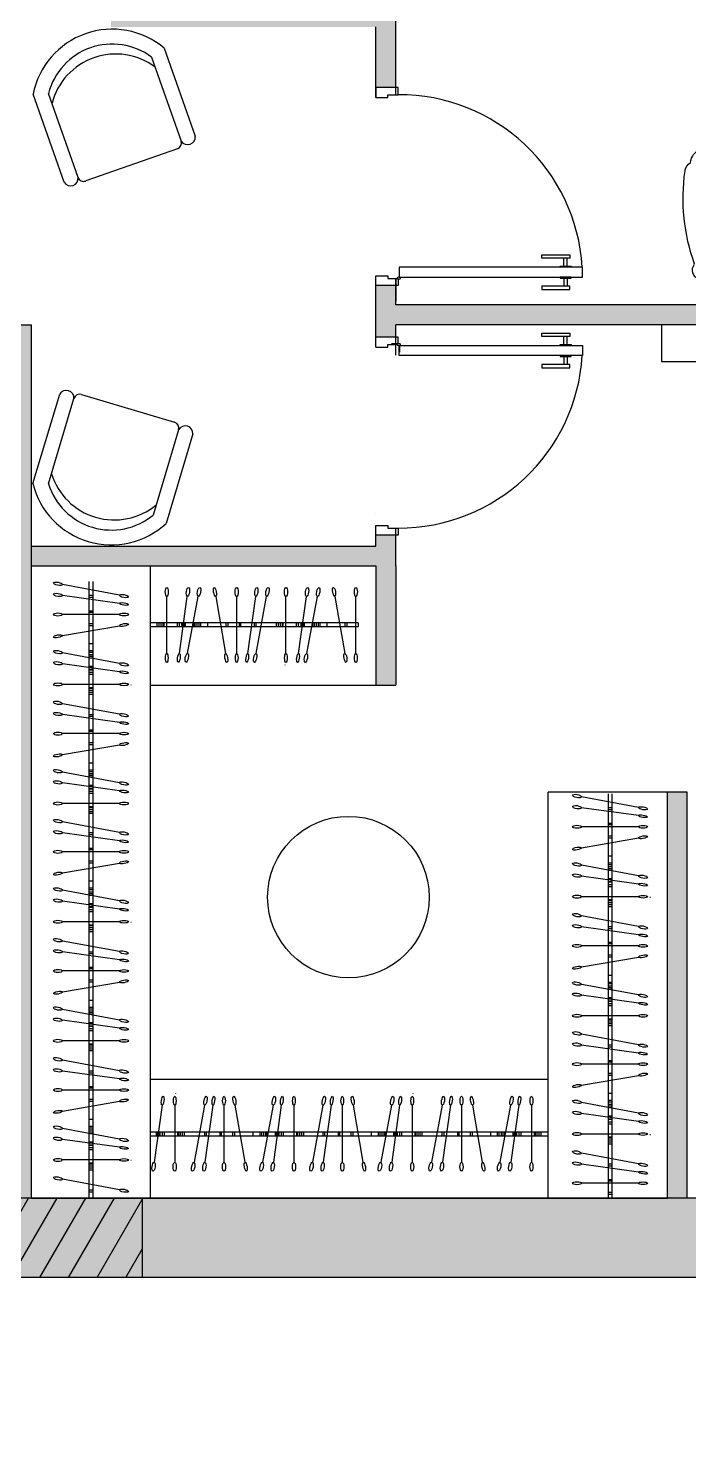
# Model space of a CAD drawing. Header units: inches. Extents: x -59797 to 874375, y -412711 to 5867.
# Drawn here: x -53326 to -49999, y -81949 to -74877 of the extents above; entities that cross this region are included whole.
import ezdxf

# ---------------------------------------------------------------- set-up
doc = ezdxf.new("R2010")
doc.units = ezdxf.units.IN
doc.header["$MEASUREMENT"] = 0
doc.layers.add('freecads.com', color=7, linetype='Continuous')
pattern_1 = [(60, (-136691.91, -55668.48), (-108.25318, 62.5), [])]

msp = doc.modelspace()

# ---------------------------------------------------------------- hatches: boundary and pattern name
at = {"true_color": 0x939598}
h = msp.add_hatch(color=252, dxfattribs=at)
h.dxf.hatch_style = 1
h.paths.add_polyline_path([(-53796.1, -72371), (-57209, -72371), (-57209, -72771), (-53796.1, -72771)])
h.paths.add_polyline_path([(-57209, -72371), (-57609, -72371), (-57609, -75337.4), (-57498.1, -75337.4), (-57209, -75337.4), (-57209, -72771)])
h.paths.add_polyline_path([(-57209, -76521), (-57209, -76337.4), (-57609, -76337.4), (-57609, -78671), (-53709, -78671), (-53709, -80771), (-53309, -80771), (-53309, -77421), (-53309, -77321), (-53309, -76371), (-53409, -76371), (-53409, -76668.3), (-53409, -78271), (-57209, -78271)])
h.paths.add_polyline_path([(-56109, -74771), (-56809, -74771), (-56809, -74871), (-56109, -74871)])
h.paths.add_polyline_path([(-47321.5, -80771), (-48688.1, -80771), (-49076, -80771), (-52750.8, -80771), (-52750.8, -81171), (-47321.5, -81171)])
h.paths.add_polyline_path([(-50007.8, -78725.6), (-50107.8, -78725.6), (-50107.8, -80771), (-50007.8, -80771)])
h.paths.add_polyline_path([(-51474.4, -77431.8), (-51574.4, -77431.8), (-51574.4, -77486), (-53309, -77486), (-53309, -77586), (-51474.4, -77586)])
h.paths.add_polyline_path([(-47609, -76271), (-51474.4, -76271), (-51474.4, -76174), (-51574.4, -76174), (-51574.4, -76433.4), (-51474.4, -76433.4), (-51474.4, -76409), (-51474.4, -76371), (-47609, -76371)])
h.paths.add_polyline_path([(-47209, -75971), (-47209, -75510.3), (-47319.9, -75510.3), (-47609, -75510.3), (-47609, -76271), (-47609, -76371), (-47209, -76371)])
h = msp.add_hatch(color=252, dxfattribs=at)
h.dxf.hatch_style = 1
h.paths.add_polyline_path([(-52750.8, -80771), (-53309, -80771), (-53796.1, -80771), (-53796.1, -81171), (-52750.8, -81171)])
h.paths.add_polyline_path([(-46276.2, -80771), (-46805.2, -80771), (-47093.6, -80771), (-47321.5, -80771), (-47321.5, -81171), (-46276.2, -81171)])
h.paths.add_polyline_path([(-44809, -80771), (-45209, -80771), (-46276.2, -80771), (-46276.2, -81171), (-44809, -81171)])
h.paths.add_polyline_path([(-44809, -75971), (-45209, -75971), (-45209, -76371), (-44809, -76371)])
h.paths.add_polyline_path([(-45209, -75971), (-46209, -75971), (-46209, -76371), (-45209, -76371)])
h.paths.add_polyline_path([(-45609, -72371), (-46301.4, -72371), (-46301.4, -72771), (-45609, -72771)])
at = {"true_color": 0x636466}
h = msp.add_hatch(dxfattribs=at)
h.set_pattern_fill('ANSI31', color=251, scale=1000, angle=15)
h.set_pattern_definition(pattern_1)
h.paths.add_polyline_path([(-45609, -72771), (-45609, -72371), (-46301.4, -72371), (-46301.4, -72771)])
h.paths.add_polyline_path([(-45209, -76371), (-44809, -76371), (-44809, -75971), (-45209, -75971)])
h.paths.add_polyline_path([(-49245.6, -80458.9), (-49332.1, -80410.3), (-49339.9, -80424.2), (-49253.4, -80472.9)])
h.paths.add_polyline_path([(-53796.1, -80771), (-53796.1, -81171), (-52750.8, -81171), (-52750.8, -80771), (-53309, -80771)])
at = {"true_color": 0x939598}
h = msp.add_hatch(color=252, dxfattribs=at)
h.dxf.hatch_style = 1
h.paths.add_polyline_path([(-51474.4, -74771), (-52309, -74771), (-52309, -74871), (-51574.4, -74871), (-51574.4, -75175.6), (-51474.4, -75175.6)])
h.paths.add_polyline_path([(-52309, -74771), (-52909, -74771), (-52909, -74871), (-52309, -74871)])
h = msp.add_hatch(color=252, dxfattribs=at)
h.dxf.hatch_style = 1
h.paths.add_polyline_path([(-51474.4, -77586), (-51574.4, -77586), (-51574.4, -78186), (-51474.4, -78186)])
at = {"true_color": 0x636466}
h = msp.add_hatch(dxfattribs=at)
h.set_pattern_fill('ANSI31', color=251, scale=1000, angle=15)
h.set_pattern_definition(pattern_1)
h.paths.add_polyline_path([(-46276.2, -80771), (-46805.2, -80771), (-47321.5, -80771), (-47321.5, -81171), (-46276.2, -81171)])
h.paths.add_polyline_path([(-53196, -94701.4), (-53191.7, -94700.2), (-53188.2, -94699.7), (-53184.2, -94699.6), (-53179.9, -94699.9), (-53175.4, -94700.5), (-53170.9, -94701.4), (-53166.5, -94702.6), (-53162.6, -94704), (-53157.4, -94706.5), (-53153.5, -94710), (-53153.2, -94713.3), (-53155.6, -94715.2), (-53158.1, -94716.1), (-53161.3, -94716.8), (-53165, -94717), (-53169.2, -94717), (-53173.7, -94716.5), (-53178.2, -94715.8), (-53182.6, -94714.7), (-53186.8, -94713.4), (-53192.4, -94711.1), (-53197.1, -94707.5), (-53198.4, -94704.1)])
edge = h.paths.add_edge_path()
edge.add_arc((-46406.1, -94832.4), 24.6, 180, 204.4618)
edge.add_arc((-46406.1, -94852.8), 24.6, 155.5382, 180)
edge.add_line((-46430.8, -94852.8), (-46430.8, -94832.4))
edge = h.paths.add_edge_path()
edge.add_arc((-46406.1, -94852.8), 24.6, 0, 24.4618)
edge.add_arc((-46406.1, -94832.4), 24.6, 335.5382, 360)
edge.add_line((-46381.5, -94832.4), (-46381.5, -94852.8))

# ---------------------------------------------------------------- linework, layer by layer
at = {"color": 7}
for p, q in [((-51474.4, -75212.2), (-51474.4, -74771)), ((-51574.4, -75225.5), (-51574.4, -74871)), ((-51574.4, -76483.3), (-51574.4, -76124)), ((-51474.4, -76271), (-51474.4, -76137.4)), ((-53409, -76371), (-53309, -76371)), ((-53309, -77321), (-53309, -76371)), ((-51474.4, -76470), (-51474.4, -76371)), ((-50137.4, -76371), (-50137.4, -76556)), ((-51574.4, -76483.3), (-51574.4, -76433.4)), ((-50137.4, -76556), (-49407.4, -76556)), ((-53309, -77421), (-53309, -77321)), ((-51574.4, -77321), (-51574.4, -77321)), ((-53309, -80771), (-53309, -77421)), ((-51574.4, -77486), (-51574.4, -77381.9)), ((-51474.4, -77421), (-51474.4, -77395.2)), ((-51474.4, -77586), (-51474.4, -77421)), ((-53309, -77486), (-51574.4, -77486)), ((-53309, -77586), (-51574.4, -77586)), ((-52709, -80771), (-52709, -77586)), ((-51574.4, -77586), (-51574.4, -78186)), ((-51474.4, -77586), (-51474.4, -78186)), ((-52709, -78186), (-51474.4, -78186)), ((-50707.8, -80771), (-50707.8, -78725.6)), ((-50007.8, -78725.6), (-50707.8, -78725.6)), ((-50107.8, -80771), (-50107.8, -78725.6)), ((-50107.8, -80771), (-50107.8, -78725.6)), ((-50007.8, -80771), (-50007.8, -78725.6)), ((-52709, -80171), (-51409, -80171)), ((-51409, -80171), (-51409, -80171)), ((-51409, -80171), (-50707.8, -80171)), ((-53309, -80771), (-53309, -80771)), ((-53309, -80771), (-51409, -80771)), ((-51524.4, -80771), (-50107.8, -80771)), ((-51409, -80771), (-51409, -80771))]:
    msp.add_line(p, q, dxfattribs=at)
at = {"color": 18, "true_color": 0x000000}
for p, q in [((-52704, -75022.9), (-52555.1, -75445.9)), ((-53073.8, -75628.6), (-53222.8, -75205.7)), ((-53223.1, -77172.3), (-53094.9, -76742.6)), ((-52567.8, -76899.9), (-52696.1, -77329.6))]:
    msp.add_line(p, q, dxfattribs=at)
at = {"color": 18, "ltscale": 0.03, "true_color": 0x000000}
for p, q in [((-52640.5, -74977.7), (-52484.3, -75421)), ((-53144.6, -75653.5), (-53300.7, -75210.2)), ((-52573.4, -75484.2), (-53035.6, -75646.9)), ((-53301.2, -77171.5), (-53166.7, -76721.2)), ((-53057.5, -76722.4), (-52588, -76862.6)), ((-52496, -76921.4), (-52630.4, -77371.7))]:
    msp.add_line(p, q, dxfattribs=at)
for p, q in [((-51474.4, -76137.4), (-51474.4, -76252.6)), ((-47609, -76271), (-51474.4, -76271)), ((-47209, -76371), (-51474.4, -76371)), ((-51474.4, -76524.2), (-51474.4, -76409)), ((-45209, -80771), (-53796.1, -80771)), ((-52750.8, -80771), (-52750.8, -81171)), ((-44809, -81171), (-53796.1, -81171))]:
    msp.add_line(p, q)
msp.add_lwpolyline([(-49254.8, -76271, -0.091148), (-49949.2, -76143.3, -0.507088), (-49970.6, -76065.5, -0.120617), (-50018.9, -75596, -0.231214), (-49990.7, -75553.7, -0.263003), (-49942.6, -75487.2, -0.202138), (-49758.9, -75491.6, 0.050162), (-49640.5, -75547, 0.025555), (-49483.4, -75581, 0.02916), (-49279.7, -75595.8, -0.401126), (-49254.8, -75620.2)], format="xyb", dxfattribs=at)
at = {"color": 0}
for points in [[(-52865.6, -77733.5), (-53153.3, -77680)], [(-53019.2, -77664.1), (-53019.2, -78264.1)], [(-53000.4, -77664.1), (-53000.4, -78264.1)], [(-52865.6, -77774.6), (-53153.3, -77735)], [(-53019.2, -77733.7), (-53000.4, -77733.7)], [(-53019.2, -77743.5), (-53000.4, -77743.5)], [(-52627.7, -78027.1), (-52627.7, -77739.4)], [(-52564, -78027.1), (-52524.3, -77739.4)], [(-52522.8, -78027.1), (-52469.4, -77739.4)], [(-52381.4, -77739.4), (-52332.1, -78027.1)], [(-52275.6, -78027.1), (-52275.6, -77739.4)], [(-52219.5, -78027.1), (-52179.9, -77739.4)], [(-52178.4, -78027.1), (-52124.9, -77739.4)], [(-52027.7, -78027.1), (-52027.7, -77739.4)], [(-51964, -78027.1), (-51924.3, -77739.4)], [(-51922.8, -78027.1), (-51869.4, -77739.4)], [(-51781.4, -77739.4), (-51732.1, -78027.1)], [(-51675.6, -78027.1), (-51675.6, -77739.4)], [(-52865.6, -77830.8), (-53153.3, -77830.8)], [(-53019.2, -77812.3), (-53000.4, -77812.3)], [(-53019.2, -77818.8), (-53000.4, -77818.8)], [(-53153.3, -77936.5), (-52865.6, -77887.2)], [(-53019.2, -77876.1), (-53000.4, -77876.1)], [(-53019.2, -77885.9), (-53000.4, -77885.9)], [(-52109, -77873.5), (-52709, -77873.5)], [(-52109, -77892.3), (-52709, -77892.3)], [(-52677, -77873.5), (-52677, -77892.3)], [(-52667.1, -77873.5), (-52667.1, -77892.3)], [(-52657.3, -77873.5), (-52657.3, -77892.3)], [(-52647.5, -77873.5), (-52647.5, -77892.3)], [(-52642.6, -77873.5), (-52642.6, -77892.3)], [(-52575.6, -77873.5), (-52575.6, -77892.3)], [(-52565.6, -77873.5), (-52565.6, -77892.3)], [(-52553.6, -77873.5), (-52553.6, -77892.3)], [(-52551.6, -77873.5), (-52551.6, -77892.3)], [(-52541.6, -77873.5), (-52541.6, -77892.3)], [(-52535.6, -77873.5), (-52535.6, -77892.3)], [(-52493.6, -77873.5), (-52493.6, -77892.3)], [(-52485.6, -77873.5), (-52485.6, -77892.3)], [(-52476.4, -77873.5), (-52476.4, -77892.3)], [(-52465.6, -77873.5), (-52465.6, -77892.3)], [(-52457.7, -77873.5), (-52457.7, -77892.3)], [(-52422.5, -77873.5), (-52422.5, -77892.3)], [(-52330.8, -77873.5), (-52330.8, -77892.3)], [(-52321, -77873.5), (-52321, -77892.3)], [(-52263.7, -77873.5), (-52263.7, -77892.3)], [(-52257.1, -77873.5), (-52257.1, -77892.3)], [(-52188.4, -77873.5), (-52188.4, -77892.3)], [(-52178.6, -77873.5), (-52178.6, -77892.3)], [(-51663.7, -77873.5), (-52109, -77873.5)], [(-51663.7, -77892.3), (-52109, -77892.3)], [(-52077, -77873.5), (-52077, -77892.3)], [(-52067.1, -77873.5), (-52067.1, -77892.3)], [(-52057.3, -77873.5), (-52057.3, -77892.3)], [(-52047.5, -77873.5), (-52047.5, -77892.3)], [(-52042.6, -77873.5), (-52042.6, -77892.3)], [(-51975.6, -77873.5), (-51975.6, -77892.3)], [(-51965.6, -77873.5), (-51965.6, -77892.3)], [(-51953.6, -77873.5), (-51953.6, -77892.3)], [(-51951.6, -77873.5), (-51951.6, -77892.3)], [(-51941.6, -77873.5), (-51941.6, -77892.3)], [(-51935.6, -77873.5), (-51935.6, -77892.3)], [(-51893.6, -77873.5), (-51893.6, -77892.3)], [(-51885.6, -77873.5), (-51885.6, -77892.3)], [(-51876.4, -77873.5), (-51876.4, -77892.3)], [(-51865.6, -77873.5), (-51865.6, -77892.3)], [(-51857.7, -77873.5), (-51857.7, -77892.3)], [(-51822.5, -77873.5), (-51822.5, -77892.3)], [(-51730.8, -77873.5), (-51730.8, -77892.3)], [(-51721, -77873.5), (-51721, -77892.3)], [(-51663.7, -77873.5), (-51663.7, -77892.3)], [(-53019.2, -77977.6), (-53000.4, -77977.6)], [(-52865.6, -78078), (-53153.3, -78024.5)], [(-53019.2, -78012.8), (-53000.4, -78012.8)], [(-53019.2, -78020.8), (-53000.4, -78020.8)], [(-53019.2, -78031.6), (-53000.4, -78031.6)], [(-53019.2, -78040.8), (-53000.4, -78040.8)], [(-53019.2, -78048.8), (-53000.4, -78048.8)], [(-52865.6, -78119.1), (-53153.3, -78079.5)], [(-53019.2, -78090.7), (-53000.4, -78090.7)], [(-53019.2, -78096.7), (-53000.4, -78096.7)], [(-53019.2, -78106.7), (-53000.4, -78106.7)], [(-53019.2, -78108.7), (-53000.4, -78108.7)], [(-53019.2, -78120.7), (-53000.4, -78120.7)], [(-53019.2, -78130.7), (-53000.4, -78130.7)], [(-52865.6, -78182.9), (-53153.3, -78182.9)], [(-53019.2, -78197.7), (-53000.4, -78197.7)], [(-53019.2, -78202.6), (-53000.4, -78202.6)], [(-53019.2, -78212.5), (-53000.4, -78212.5)], [(-52865.6, -78333.5), (-53153.3, -78280)], [(-53019.2, -78222.3), (-53000.4, -78222.3)], [(-53019.2, -78232.1), (-53000.4, -78232.1)], [(-53019.2, -78264.1), (-53019.2, -78864.1)], [(-53000.4, -78264.1), (-53000.4, -78864.1)], [(-52865.6, -78374.6), (-53153.3, -78335)], [(-53019.2, -78333.7), (-53000.4, -78333.7)], [(-53019.2, -78343.5), (-53000.4, -78343.5)], [(-53019.2, -78412.3), (-53000.4, -78412.3)], [(-53019.2, -78418.8), (-53000.4, -78418.8)], [(-52865.6, -78430.8), (-53153.3, -78430.8)], [(-53153.3, -78536.5), (-52865.6, -78487.2)], [(-53019.2, -78476.1), (-53000.4, -78476.1)], [(-53019.2, -78485.9), (-53000.4, -78485.9)], [(-52865.6, -78678), (-53153.3, -78624.5)], [(-53019.2, -78577.6), (-53000.4, -78577.6)], [(-53019.2, -78612.8), (-53000.4, -78612.8)], [(-53019.2, -78620.8), (-53000.4, -78620.8)], [(-53019.2, -78631.6), (-53000.4, -78631.6)], [(-52865.6, -78719.1), (-53153.3, -78679.5)], [(-53019.2, -78640.8), (-53000.4, -78640.8)], [(-53019.2, -78648.8), (-53000.4, -78648.8)], [(-53019.2, -78690.7), (-53000.4, -78690.7)], [(-53019.2, -78696.7), (-53000.4, -78696.7)], [(-53019.2, -78706.7), (-53000.4, -78706.7)], [(-53019.2, -78708.7), (-53000.4, -78708.7)], [(-53019.2, -78720.7), (-53000.4, -78720.7)], [(-53019.2, -78730.7), (-53000.4, -78730.7)], [(-50252.7, -78802.9), (-50540.4, -78749.5)], [(-50406.4, -78733.6), (-50406.4, -79333.6)], [(-50387.5, -78733.6), (-50387.5, -79333.6)], [(-52865.6, -78782.9), (-53153.3, -78782.9)], [(-53019.2, -78797.7), (-53000.4, -78797.7)], [(-53019.2, -78802.6), (-53000.4, -78802.6)], [(-53019.2, -78812.5), (-53000.4, -78812.5)], [(-53019.2, -78822.3), (-53000.4, -78822.3)], [(-53019.2, -78832.1), (-53000.4, -78832.1)], [(-50252.7, -78844.1), (-50540.4, -78804.5)], [(-50406.4, -78803.2), (-50387.5, -78803.2)], [(-50406.4, -78813), (-50387.5, -78813)], [(-52865.6, -78929.1), (-53153.3, -78875.6)], [(-53019.2, -78859.8), (-53019.2, -79459.8)], [(-53000.4, -78859.8), (-53000.4, -79459.8)], [(-50252.7, -78900.2), (-50540.4, -78900.2)], [(-50406.4, -78881.7), (-50387.5, -78881.7)], [(-50406.4, -78888.3), (-50387.5, -78888.3)], [(-52865.6, -78970.2), (-53153.3, -78930.6)], [(-53019.2, -78929.3), (-53000.4, -78929.3)], [(-53019.2, -78939.1), (-53000.4, -78939.1)], [(-50540.4, -79006), (-50252.7, -78956.6)], [(-50406.4, -78945.6), (-50387.5, -78945.6)], [(-50406.4, -78955.4), (-50387.5, -78955.4)], [(-52865.6, -79026.4), (-53153.3, -79026.4)], [(-53019.2, -79007.9), (-53000.4, -79007.9)], [(-53019.2, -79014.4), (-53000.4, -79014.4)], [(-50406.4, -79047.1), (-50387.5, -79047.1)], [(-53153.3, -79132.2), (-52865.6, -79082.8)], [(-53019.2, -79071.7), (-53000.4, -79071.7)], [(-53019.2, -79081.5), (-53000.4, -79081.5)], [(-50252.7, -79147.4), (-50540.4, -79093.9)], [(-50406.4, -79082.2), (-50387.5, -79082.2)], [(-50406.4, -79090.2), (-50387.5, -79090.2)], [(-50406.4, -79101), (-50387.5, -79101)], [(-50406.4, -79110.2), (-50387.5, -79110.2)], [(-50406.4, -79118.2), (-50387.5, -79118.2)], [(-53019.2, -79173.2), (-53000.4, -79173.2)], [(-50252.7, -79188.6), (-50540.4, -79148.9)], [(-50406.4, -79160.2), (-50387.5, -79160.2)], [(-50406.4, -79166.2), (-50387.5, -79166.2)], [(-50406.4, -79176.2), (-50387.5, -79176.2)], [(-50406.4, -79178.2), (-50387.5, -79178.2)], [(-50406.4, -79190.2), (-50387.5, -79190.2)], [(-50406.4, -79200.2), (-50387.5, -79200.2)], [(-52865.6, -79273.6), (-53153.3, -79220.1)], [(-52865.6, -79314.7), (-53153.3, -79275.1)], [(-53019.2, -79208.4), (-53000.4, -79208.4)], [(-53019.2, -79216.4), (-53000.4, -79216.4)], [(-53019.2, -79227.2), (-53000.4, -79227.2)], [(-53019.2, -79236.4), (-53000.4, -79236.4)], [(-53019.2, -79244.4), (-53000.4, -79244.4)], [(-50252.7, -79252.3), (-50540.4, -79252.3)], [(-50406.4, -79267.2), (-50387.5, -79267.2)], [(-50406.4, -79272.1), (-50387.5, -79272.1)], [(-53019.2, -79286.4), (-53000.4, -79286.4)], [(-53019.2, -79292.4), (-53000.4, -79292.4)], [(-53019.2, -79302.4), (-53000.4, -79302.4)], [(-53019.2, -79304.4), (-53000.4, -79304.4)], [(-53019.2, -79316.3), (-53000.4, -79316.3)], [(-53019.2, -79326.3), (-53000.4, -79326.3)], [(-50406.4, -79281.9), (-50387.5, -79281.9)], [(-50406.4, -79291.7), (-50387.5, -79291.7)], [(-50406.4, -79301.5), (-50387.5, -79301.5)], [(-50406.4, -79333.6), (-50406.4, -79933.6)], [(-50387.5, -79333.6), (-50387.5, -79933.6)], [(-52865.6, -79378.5), (-53153.3, -79378.5)], [(-53019.2, -79393.3), (-53000.4, -79393.3)], [(-53019.2, -79398.2), (-53000.4, -79398.2)], [(-53019.2, -79408.1), (-53000.4, -79408.1)], [(-50252.7, -79402.9), (-50540.4, -79349.5)], [(-50252.7, -79444.1), (-50540.4, -79404.5)], [(-50406.4, -79403.2), (-50387.5, -79403.2)], [(-50406.4, -79413), (-50387.5, -79413)], [(-52865.6, -79529.1), (-53153.3, -79475.6)], [(-53019.2, -79417.9), (-53000.4, -79417.9)], [(-53019.2, -79427.7), (-53000.4, -79427.7)], [(-53019.2, -79459.8), (-53019.2, -80059.8)], [(-53000.4, -79459.8), (-53000.4, -80059.8)], [(-50406.4, -79481.7), (-50387.5, -79481.7)], [(-50406.4, -79488.3), (-50387.5, -79488.3)], [(-52865.6, -79570.2), (-53153.3, -79530.6)], [(-53019.2, -79529.3), (-53000.4, -79529.3)], [(-53019.2, -79539.1), (-53000.4, -79539.1)], [(-50252.7, -79500.2), (-50540.4, -79500.2)], [(-50540.4, -79606), (-50252.7, -79556.6)], [(-50406.4, -79545.6), (-50387.5, -79545.6)], [(-50406.4, -79555.4), (-50387.5, -79555.4)], [(-52865.6, -79626.4), (-53153.3, -79626.4)], [(-53019.2, -79607.9), (-53000.4, -79607.9)], [(-53019.2, -79614.4), (-53000.4, -79614.4)], [(-53153.3, -79732.2), (-52865.6, -79682.8)], [(-53019.2, -79671.7), (-53000.4, -79671.7)], [(-53019.2, -79681.5), (-53000.4, -79681.5)], [(-50252.7, -79747.4), (-50540.4, -79693.9)], [(-50406.4, -79647.1), (-50387.5, -79647.1)], [(-50406.4, -79682.2), (-50387.5, -79682.2)], [(-50406.4, -79690.2), (-50387.5, -79690.2)], [(-50252.7, -79788.6), (-50540.4, -79748.9)], [(-50406.4, -79701), (-50387.5, -79701)], [(-50406.4, -79710.2), (-50387.5, -79710.2)], [(-50406.4, -79718.2), (-50387.5, -79718.2)], [(-50406.4, -79760.2), (-50387.5, -79760.2)], [(-50406.4, -79766.2), (-50387.5, -79766.2)], [(-52865.6, -79873.6), (-53153.3, -79820.1)], [(-53019.2, -79773.2), (-53000.4, -79773.2)], [(-53019.2, -79808.4), (-53000.4, -79808.4)], [(-53019.2, -79816.4), (-53000.4, -79816.4)], [(-53019.2, -79827.2), (-53000.4, -79827.2)], [(-53019.2, -79836.4), (-53000.4, -79836.4)], [(-50406.4, -79776.2), (-50387.5, -79776.2)], [(-50406.4, -79778.2), (-50387.5, -79778.2)], [(-50406.4, -79790.2), (-50387.5, -79790.2)], [(-50406.4, -79800.2), (-50387.5, -79800.2)], [(-52865.6, -79914.7), (-53153.3, -79875.1)], [(-53019.2, -79844.4), (-53000.4, -79844.4)], [(-53019.2, -79886.4), (-53000.4, -79886.4)], [(-53019.2, -79892.4), (-53000.4, -79892.4)], [(-53019.2, -79902.4), (-53000.4, -79902.4)], [(-53019.2, -79904.4), (-53000.4, -79904.4)], [(-50252.7, -79852.3), (-50540.4, -79852.3)], [(-50406.4, -79867.2), (-50387.5, -79867.2)], [(-50406.4, -79872.1), (-50387.5, -79872.1)], [(-50406.4, -79881.9), (-50387.5, -79881.9)], [(-50406.4, -79891.7), (-50387.5, -79891.7)], [(-50406.4, -79901.5), (-50387.5, -79901.5)], [(-52865.6, -79978.5), (-53153.3, -79978.5)], [(-53019.2, -79916.3), (-53000.4, -79916.3)], [(-53019.2, -79926.3), (-53000.4, -79926.3)], [(-50252.7, -79998.6), (-50540.4, -79945.1)], [(-50406.4, -79929.2), (-50406.4, -80529.2)], [(-50387.5, -79929.2), (-50387.5, -80529.2)], [(-53019.2, -79993.3), (-53000.4, -79993.3)], [(-53019.2, -79998.2), (-53000.4, -79998.2)], [(-53019.2, -80008.1), (-53000.4, -80008.1)], [(-53019.2, -80017.9), (-53000.4, -80017.9)], [(-53019.2, -80027.7), (-53000.4, -80027.7)], [(-50252.7, -80039.7), (-50540.4, -80000.1)], [(-50406.4, -79998.8), (-50387.5, -79998.8)], [(-50406.4, -80008.6), (-50387.5, -80008.6)], [(-52865.6, -80129.1), (-53153.3, -80075.6)], [(-53019.2, -80059.8), (-53019.2, -80659.8)], [(-53000.4, -80059.8), (-53000.4, -80659.8)], [(-50252.7, -80095.8), (-50540.4, -80095.8)], [(-50406.4, -80077.3), (-50387.5, -80077.3)], [(-50406.4, -80083.9), (-50387.5, -80083.9)], [(-52865.6, -80170.2), (-53153.3, -80130.6)], [(-53019.2, -80129.3), (-53000.4, -80129.3)], [(-53019.2, -80139.1), (-53000.4, -80139.1)], [(-50540.4, -80201.6), (-50252.7, -80152.3)], [(-50406.4, -80141.2), (-50387.5, -80141.2)], [(-50406.4, -80151), (-50387.5, -80151)], [(-52865.6, -80226.4), (-53153.3, -80226.4)], [(-53019.2, -80207.9), (-53000.4, -80207.9)], [(-53019.2, -80214.4), (-53000.4, -80214.4)], [(-50406.4, -80242.7), (-50387.5, -80242.7)], [(-53153.3, -80332.2), (-52865.6, -80282.8)], [(-53019.2, -80271.7), (-53000.4, -80271.7)], [(-53019.2, -80281.5), (-53000.4, -80281.5)], [(-52651.3, -80302.7), (-52690.9, -80590.4)], [(-52587.5, -80302.7), (-52587.5, -80590.4)], [(-52436.9, -80302.7), (-52490.3, -80590.4)], [(-52395.7, -80302.7), (-52435.4, -80590.4)], [(-52339.6, -80302.7), (-52339.6, -80590.4)], [(-52233.8, -80590.4), (-52283.2, -80302.7)], [(-52092.4, -80302.7), (-52145.9, -80590.4)], [(-52051.3, -80302.7), (-52090.9, -80590.4)], [(-51987.5, -80302.7), (-51987.5, -80590.4)], [(-51841.3, -80302.7), (-51894.7, -80590.4)], [(-51800.1, -80302.7), (-51839.7, -80590.4)], [(-51744, -80302.7), (-51744, -80590.4)], [(-51638.2, -80590.4), (-51687.6, -80302.7)], [(-51496.8, -80302.7), (-51550.2, -80590.4)], [(-51455.6, -80302.7), (-51495.3, -80590.4)], [(-51391.9, -80302.7), (-51391.9, -80590.4)], [(-51241.3, -80302.7), (-51294.7, -80590.4)], [(-51200.1, -80302.7), (-51239.7, -80590.4)], [(-51144, -80302.7), (-51144, -80590.4)], [(-51038.2, -80590.4), (-51087.6, -80302.7)], [(-50896.8, -80302.7), (-50950.2, -80590.4)], [(-50855.6, -80302.7), (-50895.3, -80590.4)], [(-50791.9, -80302.7), (-50791.9, -80590.4)], [(-50252.7, -80343), (-50540.4, -80289.6)], [(-50406.4, -80277.9), (-50387.5, -80277.9)], [(-50406.4, -80285.9), (-50387.5, -80285.9)], [(-50406.4, -80296.7), (-50387.5, -80296.7)], [(-50406.4, -80305.8), (-50387.5, -80305.8)], [(-50406.4, -80313.8), (-50387.5, -80313.8)], [(-53019.2, -80373.2), (-53000.4, -80373.2)], [(-50252.7, -80384.2), (-50540.4, -80344.6)], [(-50406.4, -80355.8), (-50387.5, -80355.8)], [(-50406.4, -80361.8), (-50387.5, -80361.8)], [(-50406.4, -80371.8), (-50387.5, -80371.8)], [(-50406.4, -80373.8), (-50387.5, -80373.8)], [(-50406.4, -80385.8), (-50387.5, -80385.8)], [(-50406.4, -80395.8), (-50387.5, -80395.8)], [(-52865.6, -80473.6), (-53153.3, -80420.1)], [(-52865.6, -80514.7), (-53153.3, -80475.1)], [(-53019.2, -80408.4), (-53000.4, -80408.4)], [(-53019.2, -80416.4), (-53000.4, -80416.4)], [(-53019.2, -80427.2), (-53000.4, -80427.2)], [(-53019.2, -80436.4), (-53000.4, -80436.4)], [(-53019.2, -80444.4), (-53000.4, -80444.4)], [(-52709, -80437.5), (-52506.2, -80437.5)], [(-52709, -80456.4), (-52506.2, -80456.4)], [(-52679.6, -80456.4), (-52679.6, -80437.5)], [(-52673.6, -80456.4), (-52673.6, -80437.5)], [(-52663.6, -80456.4), (-52663.6, -80437.5)], [(-52661.6, -80456.4), (-52661.6, -80437.5)], [(-52649.6, -80456.4), (-52649.6, -80437.5)], [(-52639.6, -80456.4), (-52639.6, -80437.5)], [(-52572.6, -80456.4), (-52572.6, -80437.5)], [(-52567.7, -80456.4), (-52567.7, -80437.5)], [(-52557.9, -80456.4), (-52557.9, -80437.5)], [(-52548.1, -80456.4), (-52548.1, -80437.5)], [(-52538.3, -80456.4), (-52538.3, -80437.5)], [(-52506.2, -80437.5), (-51906.2, -80437.5)], [(-52506.2, -80456.4), (-51906.2, -80456.4)], [(-52436.7, -80456.4), (-52436.7, -80437.5)], [(-52426.8, -80456.4), (-52426.8, -80437.5)], [(-52358.1, -80456.4), (-52358.1, -80437.5)], [(-52351.5, -80456.4), (-52351.5, -80437.5)], [(-52294.3, -80456.4), (-52294.3, -80437.5)], [(-52284.4, -80456.4), (-52284.4, -80437.5)], [(-52192.8, -80456.4), (-52192.8, -80437.5)], [(-52157.6, -80456.4), (-52157.6, -80437.5)], [(-52149.6, -80456.4), (-52149.6, -80437.5)], [(-52138.8, -80456.4), (-52138.8, -80437.5)], [(-52129.6, -80456.4), (-52129.6, -80437.5)], [(-52121.6, -80456.4), (-52121.6, -80437.5)], [(-52079.6, -80456.4), (-52079.6, -80437.5)], [(-52073.6, -80456.4), (-52073.6, -80437.5)], [(-52063.6, -80456.4), (-52063.6, -80437.5)], [(-52061.6, -80456.4), (-52061.6, -80437.5)], [(-52049.6, -80456.4), (-52049.6, -80437.5)], [(-52039.6, -80456.4), (-52039.6, -80437.5)], [(-51972.6, -80456.4), (-51972.6, -80437.5)], [(-51967.7, -80456.4), (-51967.7, -80437.5)], [(-51957.9, -80456.4), (-51957.9, -80437.5)], [(-51948.1, -80456.4), (-51948.1, -80437.5)], [(-51938.3, -80456.4), (-51938.3, -80437.5)], [(-51910.6, -80437.5), (-51310.6, -80437.5)], [(-51910.6, -80456.4), (-51310.6, -80456.4)], [(-51841, -80456.4), (-51841, -80437.5)], [(-51831.2, -80456.4), (-51831.2, -80437.5)], [(-51762.5, -80456.4), (-51762.5, -80437.5)], [(-51755.9, -80456.4), (-51755.9, -80437.5)], [(-51698.6, -80456.4), (-51698.6, -80437.5)], [(-51688.8, -80456.4), (-51688.8, -80437.5)], [(-51597.1, -80456.4), (-51597.1, -80437.5)], [(-51562, -80456.4), (-51562, -80437.5)], [(-51554, -80456.4), (-51554, -80437.5)], [(-51543.2, -80456.4), (-51543.2, -80437.5)], [(-51534, -80456.4), (-51534, -80437.5)], [(-51526, -80456.4), (-51526, -80437.5)], [(-51484, -80456.4), (-51484, -80437.5)], [(-51478, -80456.4), (-51478, -80437.5)], [(-51468, -80456.4), (-51468, -80437.5)], [(-51466, -80456.4), (-51466, -80437.5)], [(-51454, -80456.4), (-51454, -80437.5)], [(-51444, -80456.4), (-51444, -80437.5)], [(-51377, -80456.4), (-51377, -80437.5)], [(-51372.1, -80456.4), (-51372.1, -80437.5)], [(-51362.3, -80456.4), (-51362.3, -80437.5)], [(-51352.5, -80456.4), (-51352.5, -80437.5)], [(-51342.6, -80456.4), (-51342.6, -80437.5)], [(-51310.6, -80437.5), (-50710.6, -80437.5)], [(-51310.6, -80456.4), (-50710.6, -80456.4)], [(-51241, -80456.4), (-51241, -80437.5)], [(-51231.2, -80456.4), (-51231.2, -80437.5)], [(-51162.5, -80456.4), (-51162.5, -80437.5)], [(-51155.9, -80456.4), (-51155.9, -80437.5)], [(-51098.6, -80456.4), (-51098.6, -80437.5)], [(-51088.8, -80456.4), (-51088.8, -80437.5)], [(-50997.1, -80456.4), (-50997.1, -80437.5)], [(-50962, -80456.4), (-50962, -80437.5)], [(-50954, -80456.4), (-50954, -80437.5)], [(-50943.2, -80456.4), (-50943.2, -80437.5)], [(-50934, -80456.4), (-50934, -80437.5)], [(-50926, -80456.4), (-50926, -80437.5)], [(-50884, -80456.4), (-50884, -80437.5)], [(-50878, -80456.4), (-50878, -80437.5)], [(-50868, -80456.4), (-50868, -80437.5)], [(-50866, -80456.4), (-50866, -80437.5)], [(-50854, -80456.4), (-50854, -80437.5)], [(-50844, -80456.4), (-50844, -80437.5)], [(-50777, -80456.4), (-50777, -80437.5)], [(-50772.1, -80456.4), (-50772.1, -80437.5)], [(-50762.3, -80456.4), (-50762.3, -80437.5)], [(-50752.5, -80456.4), (-50752.5, -80437.5)], [(-50742.6, -80456.4), (-50742.6, -80437.5)], [(-50252.7, -80447.9), (-50540.4, -80447.9)], [(-50406.4, -80462.8), (-50387.5, -80462.8)], [(-50406.4, -80467.7), (-50387.5, -80467.7)], [(-50406.4, -80477.5), (-50387.5, -80477.5)], [(-53019.2, -80486.4), (-53000.4, -80486.4)], [(-53019.2, -80492.4), (-53000.4, -80492.4)], [(-53019.2, -80502.4), (-53000.4, -80502.4)], [(-53019.2, -80504.4), (-53000.4, -80504.4)], [(-53019.2, -80516.3), (-53000.4, -80516.3)], [(-53019.2, -80526.3), (-53000.4, -80526.3)], [(-50252.7, -80598.6), (-50540.4, -80545.1)], [(-50406.4, -80487.3), (-50387.5, -80487.3)], [(-50406.4, -80497.2), (-50387.5, -80497.2)], [(-50406.4, -80529.2), (-50406.4, -80771)], [(-50387.5, -80529.2), (-50387.5, -80771)], [(-52865.6, -80578.5), (-53153.3, -80578.5)], [(-53019.2, -80593.3), (-53000.4, -80593.3)], [(-53019.2, -80598.2), (-53000.4, -80598.2)], [(-53019.2, -80608.1), (-53000.4, -80608.1)], [(-53019.2, -80617.9), (-53000.4, -80617.9)], [(-50252.7, -80639.7), (-50540.4, -80600.1)], [(-50406.4, -80598.8), (-50387.5, -80598.8)], [(-50406.4, -80608.6), (-50387.5, -80608.6)], [(-52865.6, -80729.1), (-53153.3, -80675.6)], [(-53019.2, -80627.7), (-53000.4, -80627.7)], [(-53019.2, -80659.8), (-53019.2, -80771)], [(-53000.4, -80659.8), (-53000.4, -80771)], [(-50406.4, -80677.3), (-50387.5, -80677.3)], [(-50406.4, -80683.9), (-50387.5, -80683.9)], [(-53019.2, -80729.3), (-53000.4, -80729.3)], [(-53019.2, -80739.1), (-53000.4, -80739.1)], [(-50252.7, -80695.8), (-50540.4, -80695.8)], [(-50406.4, -80741.2), (-50387.5, -80741.2)], [(-50406.4, -80751), (-50387.5, -80751)]]:
    msp.add_lwpolyline(points, dxfattribs=at)
at = {"color": 7}
msp.add_circle((-51713.2, -79254.3), 406.7, dxfattribs=at)
at = {"color": 18, "ltscale": 0.03, "true_color": 0x000000}
for centre, radius, start, end in [((-52902.1, -75288.5), 406.3, 49.91399, 168.89351), ((-52583.4, -75455.9), 30, 289.40375, 19.40375), ((-52522.5, -75425.5), 38.4, 212.08413, 6.72337), ((-53112, -75633.1), 38.4, 212.08413, 6.72337), ((-53045.5, -75618.7), 30, 199.40375, 289.40375), ((-53133.2, -76740), 38.4, 356.062, 150.70123), ((-53066.1, -76751.2), 30, 73.38161, 163.38161), ((-52596.6, -76891.3), 30, 343.38161, 73.38161), ((-52534.3, -76918.7), 38.4, 356.062, 150.70123), ((-52906.8, -77074), 406.3, 193.89185, 312.87137)]:
    msp.add_arc(centre, radius, start, end, dxfattribs=at)
at = {"color": 18, "true_color": 0x000000}
for centre, start, end in [((-52902.1, -75288.5), 53.28562, 165.52187), ((-52884.4, -75338.5), 53.28562, 165.52187), ((-52891.6, -77023.2), 197.26349, 309.49974), ((-52906.8, -77074), 197.26349, 309.49974)]:
    msp.add_arc(centre, 331.3, start, end, dxfattribs=at)
at = {"color": 0}
for centre, major_axis, ratio in [((-53175.7, -77675.8), (22.4, -4.2), 0.342238), ((-52627.7, -77717), (0, -22.4), 0.343682), ((-52521.3, -77717), (-3.1, -22.4), 0.344848), ((-52465.2, -77717), (-4.2, -22.4), 0.342238), ((-52385.3, -77717), (3.8, -22.4), 0.291091), ((-52275.6, -77717), (0, -22.4), 0.343682), ((-52176.8, -77717), (-3.1, -22.4), 0.344848), ((-52120.7, -77717), (-4.2, -22.4), 0.342238), ((-52027.7, -77717), (0, -22.4), 0.343682), ((-51921.3, -77717), (-3.1, -22.4), 0.344848), ((-51865.2, -77717), (-4.2, -22.4), 0.342238), ((-51785.3, -77717), (3.8, -22.4), 0.291091), ((-51675.6, -77717), (0, -22.4), 0.343682), ((-53175.7, -77731.9), (22.4, -3.1), 0.344848), ((-52843.2, -77737.7), (22.4, -4.2), 0.321065), ((-52843.2, -77777.7), (22.4, -3.1), 0.274598), ((-53175.7, -77830.8), (22.4, 0), 0.343682), ((-52843.2, -77830.8), (22.4, 0), 0.30303), ((-53175.7, -77940.4), (22.4, 3.8), 0.291091), ((-52843.2, -77883.3), (22.4, 3.8), 0.291091), ((-53175.7, -78020.3), (22.4, -4.2), 0.342238), ((-53175.7, -78076.4), (22.4, -3.1), 0.344848), ((-52843.2, -78082.1), (22.4, -4.2), 0.321065), ((-52627.7, -78049.5), (0, -22.4), 0.30303), ((-52567, -78049.5), (-3.1, -22.4), 0.274598), ((-52527, -78049.5), (-4.2, -22.4), 0.321065), ((-52328.2, -78049.5), (3.8, -22.4), 0.291091), ((-52275.6, -78049.5), (0, -22.4), 0.30303), ((-52222.6, -78049.5), (-3.1, -22.4), 0.274598), ((-52182.5, -78049.5), (-4.2, -22.4), 0.321065), ((-52027.7, -78049.5), (0, -22.4), 0.30303), ((-51967, -78049.5), (-3.1, -22.4), 0.274598), ((-51927, -78049.5), (-4.2, -22.4), 0.321065), ((-51728.2, -78049.5), (3.8, -22.4), 0.291091), ((-51675.6, -78049.5), (0, -22.4), 0.30303), ((-52843.2, -78122.2), (22.4, -3.1), 0.274598), ((-53175.7, -78182.9), (22.4, 0), 0.343682), ((-52843.2, -78182.9), (22.4, 0), 0.30303), ((-53175.7, -78275.8), (22.4, -4.2), 0.342238), ((-53175.7, -78331.9), (22.4, -3.1), 0.344848), ((-52843.2, -78337.7), (22.4, -4.2), 0.321065), ((-53175.7, -78430.8), (22.4, 0), 0.343682), ((-52843.2, -78377.7), (22.4, -3.1), 0.274598), ((-52843.2, -78430.8), (22.4, 0), 0.30303), ((-52843.2, -78483.3), (22.4, 3.8), 0.291091), ((-53175.7, -78540.4), (22.4, 3.8), 0.291091), ((-53175.7, -78620.3), (22.4, -4.2), 0.342238), ((-53175.7, -78676.4), (22.4, -3.1), 0.344848), ((-52843.2, -78682.1), (22.4, -4.2), 0.321065), ((-53175.7, -78782.9), (22.4, 0), 0.343682), ((-52843.2, -78722.2), (22.4, -3.1), 0.274598), ((-52843.2, -78782.9), (22.4, 0), 0.30303), ((-50562.8, -78745.3), (22.4, -4.2), 0.342238), ((-50562.8, -78801.4), (22.4, -3.1), 0.344848), ((-50230.3, -78807.1), (22.4, -4.2), 0.321065), ((-50230.3, -78847.2), (22.4, -3.1), 0.274598), ((-53175.7, -78871.5), (22.4, -4.2), 0.342238), ((-53175.7, -78927.5), (22.4, -3.1), 0.344848), ((-50562.8, -78900.2), (22.4, 0), 0.343682), ((-50230.3, -78900.2), (22.4, 0), 0.30303), ((-52843.2, -78933.3), (22.4, -4.2), 0.321065), ((-52843.2, -78973.3), (22.4, -3.1), 0.274598), ((-50230.3, -78952.8), (22.4, 3.8), 0.291091), ((-53175.7, -79026.4), (22.4, 0), 0.343682), ((-52843.2, -79026.4), (22.4, 0), 0.30303), ((-50562.8, -79009.8), (22.4, 3.8), 0.291091), ((-53175.7, -79136), (22.4, 3.8), 0.291091), ((-52843.2, -79079), (22.4, 3.8), 0.291091), ((-50562.8, -79089.8), (22.4, -4.2), 0.342238), ((-50562.8, -79145.9), (22.4, -3.1), 0.344848), ((-50230.3, -79151.6), (22.4, -4.2), 0.321065), ((-50230.3, -79191.6), (22.4, -3.1), 0.274598), ((-53175.7, -79215.9), (22.4, -4.2), 0.342238), ((-53175.7, -79272), (22.4, -3.1), 0.344848), ((-52843.2, -79277.8), (22.4, -4.2), 0.321065), ((-50562.8, -79252.3), (22.4, 0), 0.343682), ((-50230.3, -79252.3), (22.4, 0), 0.30303), ((-52843.2, -79317.8), (22.4, -3.1), 0.274598), ((-50562.8, -79345.3), (22.4, -4.2), 0.342238), ((-53175.7, -79378.5), (22.4, 0), 0.343682), ((-52843.2, -79378.5), (22.4, 0), 0.30303), ((-50562.8, -79401.4), (22.4, -3.1), 0.344848), ((-50230.3, -79407.1), (22.4, -4.2), 0.321065), ((-53175.7, -79471.5), (22.4, -4.2), 0.342238), ((-50230.3, -79447.2), (22.4, -3.1), 0.274598), ((-53175.7, -79527.5), (22.4, -3.1), 0.344848), ((-52843.2, -79533.3), (22.4, -4.2), 0.321065), ((-50562.8, -79500.2), (22.4, 0), 0.343682), ((-50230.3, -79552.8), (22.4, 3.8), 0.291091), ((-50230.3, -79500.2), (22.4, 0), 0.30303), ((-53175.7, -79626.4), (22.4, 0), 0.343682), ((-52843.2, -79573.3), (22.4, -3.1), 0.274598), ((-52843.2, -79626.4), (22.4, 0), 0.30303), ((-50562.8, -79609.8), (22.4, 3.8), 0.291091), ((-52843.2, -79679), (22.4, 3.8), 0.291091), ((-50562.8, -79689.8), (22.4, -4.2), 0.342238), ((-53175.7, -79736), (22.4, 3.8), 0.291091), ((-50562.8, -79745.9), (22.4, -3.1), 0.344848), ((-50230.3, -79751.6), (22.4, -4.2), 0.321065), ((-53175.7, -79815.9), (22.4, -4.2), 0.342238), ((-50230.3, -79791.6), (22.4, -3.1), 0.274598), ((-53175.7, -79872), (22.4, -3.1), 0.344848), ((-52843.2, -79877.8), (22.4, -4.2), 0.321065), ((-52843.2, -79917.8), (22.4, -3.1), 0.274598), ((-50562.8, -79852.3), (22.4, 0), 0.343682), ((-50230.3, -79852.3), (22.4, 0), 0.30303), ((-53175.7, -79978.5), (22.4, 0), 0.343682), ((-52843.2, -79978.5), (22.4, 0), 0.30303), ((-50562.8, -79940.9), (22.4, -4.2), 0.342238), ((-50562.8, -79997), (22.4, -3.1), 0.344848), ((-50230.3, -80002.7), (22.4, -4.2), 0.321065), ((-50230.3, -80042.8), (22.4, -3.1), 0.274598), ((-53175.7, -80071.5), (22.4, -4.2), 0.342238), ((-53175.7, -80127.5), (22.4, -3.1), 0.344848), ((-52843.2, -80133.3), (22.4, -4.2), 0.321065), ((-50562.8, -80095.8), (22.4, 0), 0.343682), ((-50230.3, -80095.8), (22.4, 0), 0.30303), ((-52843.2, -80173.3), (22.4, -3.1), 0.274598), ((-50230.3, -80148.4), (22.4, 3.8), 0.291091), ((-53175.7, -80226.4), (22.4, 0), 0.343682), ((-52843.2, -80226.4), (22.4, 0), 0.30303), ((-52648.2, -80280.3), (3.1, 22.4), 0.274598), ((-52587.5, -80280.3), (0, 22.4), 0.30303), ((-52432.7, -80280.3), (4.2, 22.4), 0.321065), ((-52392.7, -80280.3), (3.1, 22.4), 0.274598), ((-52339.6, -80280.3), (0, 22.4), 0.30303), ((-52287, -80280.3), (-3.8, 22.4), 0.291091), ((-52088.2, -80280.3), (4.2, 22.4), 0.321065), ((-52048.2, -80280.3), (3.1, 22.4), 0.274598), ((-51987.5, -80280.3), (0, 22.4), 0.30303), ((-51837.1, -80280.3), (4.2, 22.4), 0.321065), ((-51797, -80280.3), (3.1, 22.4), 0.274598), ((-51744, -80280.3), (0, 22.4), 0.30303), ((-51691.4, -80280.3), (-3.8, 22.4), 0.291091), ((-51492.6, -80280.3), (4.2, 22.4), 0.321065), ((-51452.6, -80280.3), (3.1, 22.4), 0.274598), ((-51391.9, -80280.3), (0, 22.4), 0.30303), ((-51237.1, -80280.3), (4.2, 22.4), 0.321065), ((-51197, -80280.3), (3.1, 22.4), 0.274598), ((-51144, -80280.3), (0, 22.4), 0.30303), ((-51091.4, -80280.3), (-3.8, 22.4), 0.291091), ((-50892.6, -80280.3), (4.2, 22.4), 0.321065), ((-50852.6, -80280.3), (3.1, 22.4), 0.274598), ((-50791.9, -80280.3), (0, 22.4), 0.30303), ((-50562.8, -80205.5), (22.4, 3.8), 0.291091), ((-53175.7, -80336), (22.4, 3.8), 0.291091), ((-52843.2, -80279), (22.4, 3.8), 0.291091), ((-50562.8, -80285.4), (22.4, -4.2), 0.342238), ((-50562.8, -80341.5), (22.4, -3.1), 0.344848), ((-53175.7, -80415.9), (22.4, -4.2), 0.342238), ((-50230.3, -80347.2), (22.4, -4.2), 0.321065), ((-50230.3, -80387.3), (22.4, -3.1), 0.274598), ((-53175.7, -80472), (22.4, -3.1), 0.344848), ((-52843.2, -80477.8), (22.4, -4.2), 0.321065), ((-50562.8, -80447.9), (22.4, 0), 0.343682), ((-50230.3, -80447.9), (22.4, 0), 0.30303), ((-52843.2, -80517.8), (22.4, -3.1), 0.274598), ((-50562.8, -80540.9), (22.4, -4.2), 0.342238), ((-53175.7, -80578.5), (22.4, 0), 0.343682), ((-52843.2, -80578.5), (22.4, 0), 0.30303), ((-52694, -80612.8), (3.1, 22.4), 0.344848), ((-52587.5, -80612.8), (0, 22.4), 0.343682), ((-52494.5, -80612.8), (4.2, 22.4), 0.342238), ((-52438.4, -80612.8), (3.1, 22.4), 0.344848), ((-52339.6, -80612.8), (0, 22.4), 0.343682), ((-52230, -80612.8), (-3.8, 22.4), 0.291091), ((-52150, -80612.8), (4.2, 22.4), 0.342238), ((-52094, -80612.8), (3.1, 22.4), 0.344848), ((-51987.5, -80612.8), (0, 22.4), 0.343682), ((-51898.9, -80612.8), (4.2, 22.4), 0.342238), ((-51842.8, -80612.8), (3.1, 22.4), 0.344848), ((-51744, -80612.8), (0, 22.4), 0.343682), ((-51634.4, -80612.8), (-3.8, 22.4), 0.291091), ((-51554.4, -80612.8), (4.2, 22.4), 0.342238), ((-51498.3, -80612.8), (3.1, 22.4), 0.344848), ((-51391.9, -80612.8), (0, 22.4), 0.343682), ((-51298.9, -80612.8), (4.2, 22.4), 0.342238), ((-51242.8, -80612.8), (3.1, 22.4), 0.344848), ((-51144, -80612.8), (0, 22.4), 0.343682), ((-51034.4, -80612.8), (-3.8, 22.4), 0.291091), ((-50954.4, -80612.8), (4.2, 22.4), 0.342238), ((-50898.3, -80612.8), (3.1, 22.4), 0.344848), ((-50791.9, -80612.8), (0, 22.4), 0.343682), ((-50562.8, -80597), (22.4, -3.1), 0.344848), ((-50230.3, -80602.7), (22.4, -4.2), 0.321065), ((-53175.7, -80671.5), (22.4, -4.2), 0.342238), ((-50562.8, -80695.8), (22.4, 0), 0.343682), ((-50230.3, -80642.8), (22.4, -3.1), 0.274598), ((-50230.3, -80695.8), (22.4, 0), 0.30303), ((-52843.2, -80733.3), (22.4, -4.2), 0.321065)]:
    msp.add_ellipse(centre, major_axis=major_axis, ratio=ratio, dxfattribs=at)
at = {"layer": 'freecads.com'}
for p, q in [((-51463.5, -75175.6), (-51574.4, -75175.6)), ((-51574.4, -75175.6), (-51574.4, -75225.5)), ((-51574.4, -75225.5), (-51515.6, -75225.5)), ((-51515.6, -75225.5), (-51515.6, -75212.2)), ((-51515.6, -75212.2), (-51463.5, -75212.2)), ((-51463.5, -75212.2), (-51463.5, -75175.6)), ((-50739.7, -76036), (-50739.7, -76019.4)), ((-50739.7, -76019.4), (-50598.3, -76019.4)), ((-50598.3, -76019.4), (-50598.3, -76036)), ((-50534.2, -76081.5), (-51457.6, -76081.5)), ((-51457.6, -76081.5), (-51457.6, -76131.4)), ((-50598.3, -76036), (-50739.7, -76036)), ((-50647.7, -76081.5), (-50647.7, -76076)), ((-50647.7, -76076), (-50592.2, -76076)), ((-50592.2, -76081.5), (-50647.7, -76081.5)), ((-50628.3, -76076), (-50628.3, -76036)), ((-50611.6, -76076), (-50611.6, -76036)), ((-50592.2, -76076), (-50592.2, -76081.5)), ((-50534.2, -76131.4), (-50534.2, -76081.5)), ((-51574.4, -76124), (-51515.6, -76124)), ((-51515.6, -76124), (-51515.6, -76137.4)), ((-51515.6, -76137.4), (-51463.5, -76137.4)), ((-51496.8, -76137.4), (-51463.5, -76137.4)), ((-51463.5, -76139.6), (-51496.8, -76139.6)), ((-51463.5, -76137.4), (-51463.5, -76174)), ((-51463.5, -76137.4), (-51463.5, -76139.6)), ((-51457.6, -76098.1), (-51457.6, -76131.4)), ((-51457.6, -76131.4), (-50534.2, -76131.4)), ((-51457.6, -76131.4), (-51455.3, -76131.4)), ((-51455.3, -76131.4), (-51455.3, -76098.1)), ((-50592.2, -76131.4), (-50647.7, -76131.4)), ((-50647.7, -76131.4), (-50647.7, -76137)), ((-50647.7, -76137), (-50592.2, -76137)), ((-50628.3, -76137), (-50628.3, -76176.9)), ((-50611.6, -76137), (-50611.6, -76176.9)), ((-50592.2, -76137), (-50592.2, -76131.4)), ((-51463.5, -76174), (-51574.4, -76174)), ((-50598.3, -76176.9), (-50739.7, -76176.9)), ((-50739.7, -76176.9), (-50739.7, -76193.5)), ((-50739.7, -76193.5), (-50598.3, -76193.5)), ((-50598.3, -76193.5), (-50598.3, -76176.9)), ((-51463.5, -76433.4), (-51574.4, -76433.4)), ((-51463.5, -76470), (-51463.5, -76433.4)), ((-50739.7, -76430.5), (-50739.7, -76413.8)), ((-50739.7, -76413.8), (-50598.3, -76413.8)), ((-50598.3, -76430.5), (-50739.7, -76430.5)), ((-50628.3, -76470.4), (-50628.3, -76430.5)), ((-50611.6, -76470.4), (-50611.6, -76430.5)), ((-50598.3, -76413.8), (-50598.3, -76430.5)), ((-51574.4, -76483.3), (-51515.6, -76483.3)), ((-51515.6, -76483.3), (-51515.6, -76470)), ((-51515.6, -76470), (-51463.5, -76470)), ((-51463.5, -76467.8), (-51496.8, -76467.8)), ((-51496.8, -76470), (-51463.5, -76470)), ((-51463.5, -76470), (-51463.5, -76467.8)), ((-51457.6, -76476), (-50534.2, -76476)), ((-51457.6, -76525.9), (-51457.6, -76476)), ((-51457.6, -76509.2), (-51457.6, -76476)), ((-51457.6, -76476), (-51455.3, -76476)), ((-51455.3, -76476), (-51455.3, -76509.2)), ((-50647.7, -76476), (-50647.7, -76470.4)), ((-50647.7, -76470.4), (-50592.2, -76470.4)), ((-50592.2, -76476), (-50647.7, -76476)), ((-50592.2, -76470.4), (-50592.2, -76476)), ((-50534.2, -76476), (-50534.2, -76525.9)), ((-50534.2, -76525.9), (-51457.6, -76525.9)), ((-50598.3, -76571.4), (-50739.7, -76571.4)), ((-50739.7, -76571.4), (-50739.7, -76588)), ((-50739.7, -76588), (-50598.3, -76588)), ((-50592.2, -76525.9), (-50647.7, -76525.9)), ((-50647.7, -76525.9), (-50647.7, -76531.4)), ((-50647.7, -76531.4), (-50592.2, -76531.4)), ((-50628.3, -76531.4), (-50628.3, -76571.4)), ((-50611.6, -76531.4), (-50611.6, -76571.4)), ((-50598.3, -76588), (-50598.3, -76571.4)), ((-50592.2, -76531.4), (-50592.2, -76525.9)), ((-51574.4, -77431.8), (-51574.4, -77381.9)), ((-51574.4, -77381.9), (-51515.6, -77381.9)), ((-51463.5, -77431.8), (-51574.4, -77431.8)), ((-51515.6, -77381.9), (-51515.6, -77395.2)), ((-51515.6, -77395.2), (-51463.5, -77395.2)), ((-51463.5, -77395.2), (-51463.5, -77431.8))]:
    msp.add_line(p, q, dxfattribs=at)
at = {"layer": 'freecads.com', "color": 7}
for p, q in [((-52031.3, -78086.6), (-52031.3, -78084.3)), ((-52806.1, -78186.4), (-52808.4, -78186.4)), ((-50193.3, -79255.8), (-50195.5, -79255.8)), ((-52806.1, -79382), (-52808.4, -79382)), ((-52584, -80243.3), (-52584, -80245.5)), ((-51388.4, -80243.3), (-51388.4, -80245.5)), ((-50193.3, -80451.5), (-50195.5, -80451.5)), ((-52806.1, -80582), (-52808.4, -80582))]:
    msp.add_line(p, q, dxfattribs=at)
at = {"layer": 'freecads.com'}
for centre in [(-51458.7, -76136.2), (-51458.7, -76471.1)]:
    msp.add_circle(centre, 6.66, dxfattribs=at)
for centre, start, end in [((-51458.7, -76136.2), 3.39659, 90.29944), ((-51458.7, -76471.1), 269.70056, 356.60341)]:
    msp.add_arc(centre, 924.1, start, end, dxfattribs=at)

doc.saveas('drawing.dxf')
